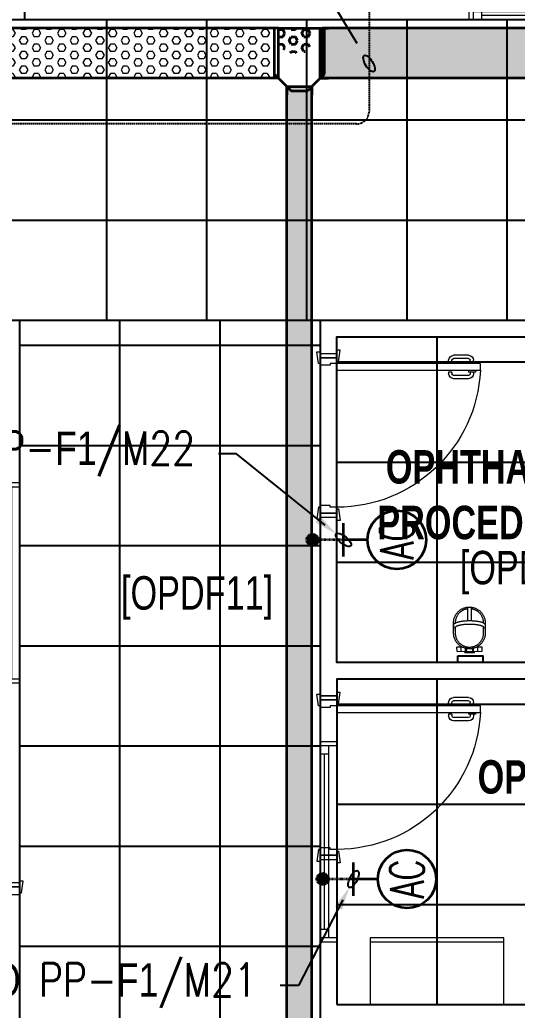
# Model space of a CAD drawing. Extents: x -178977 to 231842, y -29287 to 19916.
# Drawn here: x 14376 to 17356, y -6843 to -910 of the extents above; entities that cross this region are included whole.
import ezdxf
from ezdxf import colors
from ezdxf.entities.mleader import LeaderData, LeaderLine
from ezdxf.enums import TextEntityAlignment as Align
from ezdxf.math import Vec2, Vec3

# ---------------------------------------------------------------- set-up
doc = ezdxf.new("R2010")
doc.units = 0
doc.header["$LTSCALE"] = 0.25
doc.linetypes.add('DASHDOT', pattern=[25.4, 12.7, -6.35, 0, -6.35])
doc.linetypes.add('HIDDEN', pattern=[9.525, 6.35, -3.175])
for name, color, linetype, lineweight in [('01-First Floor-FUR$0$72_EGR_BASE_TEXT', 252, 'Continuous', 5), ('01-First Floor-FUR$0$Aluminum', 251, 'Continuous', 5), ('01-First Floor-FUR$0$LOADING', 253, 'Continuous', 5), ('01-First Floor-FUR$0$Walls', 251, 'Continuous', 5), ('01-First Floor-FUR$0$Wooden Joinery', 251, 'Continuous', 5), ('E-LITE-CIRC', 6, 'Continuous', 25), ('E-LITE-CLNG-CNDT', 6, 'DASHDOT', 35), ('E-POWR-CIRC-NUMB', 6, 'Continuous', 25), ('E-POWR-CLNG-CNDT', 6, 'DASHDOT', 35), ('E-POWR-FLOR-CNDT', 6, 'HIDDEN', 25), ('E-POWR-WALL @ 100', 4, 'Continuous', 35), ('T-CABL-TRAY', 60, 'Continuous', 35)]:
    doc.layers.add(name, color=color, linetype=linetype, lineweight=lineweight)
doc.layers.add('01-First Floor-FUR$0$FALSE CEILING', color=251, linetype='Continuous')
doc.layers.add('E-POWR-IDEN', color=101, linetype='Continuous')
doc.styles.add('01-First Floor-FUR$0$X3G_ENTITY_9EC9', font='swisscl.ttf', dxfattribs={"height": 0.2})
doc.styles.add('01-First Floor-FUR$0$X3G_ENTITY_9F38', font='swisscl.ttf', dxfattribs={"height": 0.2})
doc.styles.add('DC_SIMPLEX', font='SIMPLEX.shx', dxfattribs={"width": 0.7})

# ---------------------------------------------------------------- blocks, each defined once
blk = doc.blocks.new('01-First Floor-FUR$0$A$C72370EFE')
at = {"layer": '01-First Floor-FUR$0$Wooden Joinery'}
for p, q in [((-0.01, -0.04), (-0.02, -0.04)), ((-0.01, -0.03), (-0.01, -0.07)), ((0, -0.03), (-0.01, -0.03)), ((0.04, -0.03), (0.05, -0.03)), ((0.05, -0.03), (0.05, -0.07)), ((0.05, -0.04), (0.06, -0.04)), ((-0.05, -0.07), (-0.05, -0.16)), ((-0.03, -0.07), (-0.03, -0.16)), ((-0.01, -0.06), (-0.02, -0.06)), ((0, -0.07), (-0.01, -0.07)), ((0.04, -0.07), (0.05, -0.07)), ((0.05, -0.06), (0.06, -0.06)), ((0.07, -0.07), (0.07, -0.16)), ((0.09, -0.07), (0.09, -0.16)), ((-0.01, -0.17), (-0.02, -0.17)), ((-0.01, -0.17), (-0.01, -0.19)), ((0.05, -0.17), (0.06, -0.17)), ((0.05, -0.17), (0.05, -0.19)), ((-0.01, -0.19), (-0.02, -0.19)), ((0.05, -0.19), (0.06, -0.19))]:
    blk.add_line(p, q, dxfattribs=at)
for centre, radius, start, end in [((-0.02, -0.07), 0.03, 90, 180), ((0.06, -0.07), 0.03, 0, 90), ((-0.02, -0.07), 0.01, 90, 180), ((0.06, -0.07), 0.01, 0, 90), ((-0.02, -0.16), 0.03, 180, 270), ((-0.02, -0.16), 0.01, 180, 270), ((0.06, -0.16), 0.01, 270, 0), ((0.06, -0.16), 0.03, 270, 0)]:
    blk.add_arc(centre, radius, start, end, dxfattribs=at)
blk = doc.blocks.new('01-First Floor-FUR$0$A$C5DAD61B4')
at = {"layer": '01-First Floor-FUR$0$Wooden Joinery'}
for points in [[(80, 959.1), (80, 969.1), (10, 979.1), (10, 959.1)], [(940, 959.1), (940, 969.1), (1010, 979.1), (1010, 959.1)], [(70, 859.1), (70, 849.1), (0, 839.1), (0, 859.1)], [(120, 859.1), (120, 0), (80, 0), (80, 859.1)], [(950, 859.1), (950, 849.1), (1020, 839.1), (1020, 859.1)]]:
    blk.add_lwpolyline(points, close=True, dxfattribs=at)
for points in [[(45, 859.1), (45, 959.1), (20, 959.1), (20, 859.1), (45, 859.1)], [(45, 859.1), (80, 859.1), (80, 899.1), (90, 899.1), (90, 959.1), (45, 959.1), (45, 859.1)], [(975, 859.1), (940, 859.1), (940, 899.1), (930, 899.1), (930, 959.1), (975, 959.1), (975, 859.1)], [(975, 859.1), (975, 959.1), (1000, 959.1), (1000, 859.1), (975, 859.1)]]:
    blk.add_lwpolyline(points, dxfattribs=at)
blk.add_arc((80, 859.1), 860, 272.66603, 0, dxfattribs=at)
at = {"layer": '01-First Floor-FUR$0$Wooden Joinery', "xscale": 999.9999999998854, "yscale": 999.9999999998854, "zscale": 999.9999999998854, "rotation": 180}
blk.add_blockref('01-First Floor-FUR$0$A$C72370EFE', (120, 0), dxfattribs=at)
blk = doc.blocks.new('01-First Floor-FUR$0$ME12818-P')
for p, q in [((-0.0723, 0.1635), (0.0777, 0.1635)), ((-0.0723, 0.1635), (-0.0723, 0.1385)), ((-0.0389, 0.1385), (-0.0723, 0.1385)), ((-0.0468, 0.1635), (-0.0468, 0.1385)), ((-0.0262, 0.1712), (0.0316, 0.1712)), ((-0.0262, 0.1712), (-0.0262, 0.1635)), ((-0.0212, 0.1712), (-0.0212, 0.145)), ((-0.0148, 0.1485), (-0.0184, 0.1635)), ((0.0202, 0.1485), (-0.0148, 0.1485)), ((-0.0123, 0.1485), (-0.0123, 0.1471)), ((0.0177, 0.1471), (0.0177, 0.1485)), ((0.0238, 0.1635), (0.0202, 0.1485)), ((0.0266, 0.1712), (0.0266, 0.145)), ((0.0316, 0.1712), (0.0316, 0.1635)), ((0.0777, 0.1385), (0.0442, 0.1385)), ((0.0521, 0.1635), (0.0521, 0.1385)), ((0.0777, 0.1635), (0.0777, 0.1385)), ((-0.0923, 0.0534), (-0.0923, -0.0066)), ((-0.0913, 0.0311), (-0.0913, 0.0053)), ((-0.0833, 0.0208), (-0.0833, 0.0311)), ((-0.0823, 0.018), (-0.0823, 0.0534)), ((0.0877, 0.0534), (0.0877, 0.018)), ((0.0887, 0.0311), (0.0887, 0.0208)), ((0.0967, 0.0053), (0.0967, 0.0311)), ((0.0977, -0.0066), (0.0977, 0.0534)), ((-0.0823, -0.0066), (-0.0823, -0.006)), ((-0.0053, -0.0205), (0.0107, -0.0205)), ((0.0877, -0.0061), (0.0877, -0.0066)), ((-0.0053, -0.0996), (-0.0058, -0.0996)), ((0.0107, -0.0996), (-0.0053, -0.0996)), ((0.0111, -0.0996), (0.0107, -0.0996))]:
    blk.add_line(p, q)
at = {"flags": 128}
for points in [[(0.0977, 0.0534), (0.0976, 0.0572), (0.0974, 0.061), (0.097, 0.0648), (0.0965, 0.0685), (0.0958, 0.0723), (0.095, 0.076), (0.094, 0.0796), (0.0929, 0.0833), (0.0916, 0.0869), (0.0902, 0.0904), (0.0886, 0.0939), (0.087, 0.0973), (0.0851, 0.1006), (0.0832, 0.1038), (0.0811, 0.107), (0.0789, 0.1101), (0.0766, 0.1131), (0.0741, 0.116), (0.0716, 0.1188), (0.0689, 0.1215), (0.0661, 0.1241), (0.0632, 0.1266), (0.0602, 0.129), (0.0572, 0.1312), (0.054, 0.1333), (0.0508, 0.1353), (0.0475, 0.1372), (0.0441, 0.1389), (0.0406, 0.1405), (0.0371, 0.1419), (0.0335, 0.1432), (0.0299, 0.1444), (0.0263, 0.1454), (0.0226, 0.1463), (0.0188, 0.147), (0.0151, 0.1476), (0.0113, 0.148), (0.0075, 0.1483), (0.0037, 0.1484), (-0.0001, 0.1483), (-0.0039, 0.1482), (-0.0077, 0.1478), (-0.0114, 0.1473), (-0.0152, 0.1467), (-0.0189, 0.1459), (-0.0226, 0.145), (-0.0262, 0.1439), (-0.0298, 0.1427), (-0.0334, 0.1413), (-0.0368, 0.1398), (-0.0403, 0.1381), (-0.0436, 0.1363), (-0.0469, 0.1344), (-0.0501, 0.1324), (-0.0532, 0.1302), (-0.0562, 0.1279), (-0.0592, 0.1255), (-0.062, 0.1229), (-0.0647, 0.1203), (-0.0674, 0.1176), (-0.0699, 0.1147), (-0.0723, 0.1118), (-0.0745, 0.1087), (-0.0767, 0.1056), (-0.0787, 0.1024), (-0.0806, 0.0991), (-0.0824, 0.0957), (-0.084, 0.0923), (-0.0855, 0.0888), (-0.0868, 0.0852), (-0.088, 0.0816), (-0.0891, 0.078), (-0.09, 0.0743), (-0.0907, 0.0705), (-0.0914, 0.0668), (-0.0918, 0.063), (-0.0921, 0.0592), (-0.0923, 0.0554), (-0.0923, 0.0534)], [(-0.0823, 0.0534), (-0.0822, 0.0568), (-0.082, 0.0602), (-0.0817, 0.0636), (-0.0812, 0.0669), (-0.0806, 0.0703), (-0.0799, 0.0736), (-0.079, 0.0769), (-0.078, 0.0801), (-0.0769, 0.0833), (-0.0756, 0.0865), (-0.0742, 0.0896), (-0.0727, 0.0926), (-0.0711, 0.0956), (-0.0693, 0.0985), (-0.0675, 0.1014), (-0.0655, 0.1041), (-0.0634, 0.1068), (-0.0612, 0.1094), (-0.0589, 0.1119), (-0.0565, 0.1144), (-0.054, 0.1167), (-0.0515, 0.1189), (-0.0488, 0.121), (-0.0461, 0.123), (-0.0432, 0.1249), (-0.0403, 0.1267), (-0.0374, 0.1284), (-0.0343, 0.1299), (-0.0313, 0.1313), (-0.0281, 0.1326), (-0.0249, 0.1338), (-0.0217, 0.1348), (-0.0184, 0.1357), (-0.0151, 0.1365), (-0.0118, 0.1371), (-0.0084, 0.1377), (-0.005, 0.138), (-0.0016, 0.1383), (0.0018, 0.1384), (0.0052, 0.1383), (0.0086, 0.1382), (0.012, 0.1379), (0.0153, 0.1374), (0.0187, 0.1369), (0.022, 0.1362), (0.0253, 0.1353), (0.0286, 0.1344), (0.0318, 0.1333), (0.0349, 0.132), (0.0381, 0.1307), (0.0411, 0.1292), (0.0441, 0.1276), (0.0471, 0.1259), (0.0499, 0.1241), (0.0527, 0.1221), (0.0554, 0.1201), (0.058, 0.1179), (0.0606, 0.1156), (0.063, 0.1133), (0.0654, 0.1108), (0.0676, 0.1082), (0.0698, 0.1056), (0.0718, 0.1029), (0.0737, 0.1001), (0.0755, 0.0972), (0.0772, 0.0943), (0.0788, 0.0912), (0.0803, 0.0882), (0.0816, 0.085), (0.0828, 0.0819), (0.0839, 0.0786), (0.0848, 0.0754), (0.0856, 0.0721), (0.0863, 0.0687), (0.0868, 0.0654), (0.0873, 0.062), (0.0875, 0.0586), (0.0877, 0.0552), (0.0877, 0.0534)], [(-0.0913, 0.0053), (-0.0912, 0.004), (-0.0909, 0.0028), (-0.0905, 0.0016), (-0.0898, 0.0005), (-0.089, -0.0007), (-0.0881, -0.0017), (-0.0871, -0.0028), (-0.0859, -0.0038), (-0.0845, -0.0047), (-0.0831, -0.0057), (-0.0815, -0.0066), (-0.0798, -0.0075), (-0.078, -0.0083), (-0.076, -0.0092), (-0.0739, -0.01), (-0.0718, -0.0108), (-0.0695, -0.0116), (-0.067, -0.0123), (-0.0645, -0.013), (-0.0619, -0.0137), (-0.0592, -0.0144), (-0.0563, -0.015), (-0.0534, -0.0156), (-0.0504, -0.0162), (-0.0473, -0.0167), (-0.0442, -0.0172), (-0.0409, -0.0177), (-0.0376, -0.0181), (-0.0343, -0.0185), (-0.0308, -0.0189), (-0.0274, -0.0192), (-0.0238, -0.0195), (-0.0203, -0.0198), (-0.0167, -0.02), (-0.013, -0.0202), (-0.0094, -0.0203), (-0.0057, -0.0204), (-0.002, -0.0205), (0.0017, -0.0205), (0.0054, -0.0205), (0.0091, -0.0204), (0.0128, -0.0204), (0.0164, -0.0202), (0.0201, -0.0201), (0.0237, -0.0199), (0.0273, -0.0196), (0.0309, -0.0194), (0.0344, -0.0191), (0.0378, -0.0187), (0.0412, -0.0183), (0.0446, -0.0179), (0.0478, -0.0175), (0.051, -0.017), (0.0542, -0.0165), (0.0572, -0.0159), (0.0602, -0.0153), (0.063, -0.0147), (0.0658, -0.0141), (0.0685, -0.0134), (0.0711, -0.0127), (0.0735, -0.012), (0.0759, -0.0112), (0.0782, -0.0104), (0.0803, -0.0096), (0.0823, -0.0088), (0.0842, -0.008), (0.086, -0.0071), (0.0876, -0.0062), (0.0892, -0.0052), (0.0906, -0.0043), (0.0918, -0.0033), (0.093, -0.0023), (0.094, -0.0012), (0.0948, -0.0002), (0.0955, 0.001), (0.0961, 0.0022), (0.0965, 0.0034), (0.0967, 0.0046), (0.0967, 0.0053)], [(-0.0833, 0.0208), (-0.0833, 0.0202), (-0.0831, 0.0195), (-0.0829, 0.0189), (-0.0825, 0.0182), (-0.082, 0.0175), (-0.0813, 0.0167), (-0.0805, 0.016), (-0.0796, 0.0152), (-0.0785, 0.0144), (-0.0773, 0.0136), (-0.076, 0.0128), (-0.0745, 0.012), (-0.0729, 0.0113), (-0.0711, 0.0105), (-0.0692, 0.0098), (-0.0672, 0.009), (-0.0651, 0.0083), (-0.0629, 0.0077), (-0.0606, 0.007), (-0.0581, 0.0064), (-0.0556, 0.0057), (-0.053, 0.0052), (-0.0502, 0.0046), (-0.0474, 0.0041), (-0.0445, 0.0036), (-0.0416, 0.0031), (-0.0385, 0.0027), (-0.0354, 0.0022), (-0.0322, 0.0019), (-0.029, 0.0015), (-0.0257, 0.0012), (-0.0224, 0.0009), (-0.019, 0.0007), (-0.0156, 0.0005), (-0.0122, 0.0003), (-0.0087, 0.0002), (-0.0052, 0.0001), (-0.0017, 0), (0.0017, 0), (0.0052, 0), (0.0087, 0), (0.0122, 0.0001), (0.0157, 0.0002), (0.0191, 0.0004), (0.0226, 0.0006), (0.026, 0.0008), (0.0293, 0.0011), (0.0326, 0.0014), (0.0359, 0.0017), (0.0391, 0.002), (0.0422, 0.0024), (0.0453, 0.0029), (0.0483, 0.0033), (0.0513, 0.0038), (0.0541, 0.0043), (0.0569, 0.0049), (0.0596, 0.0054), (0.0622, 0.006), (0.0647, 0.0067), (0.067, 0.0073), (0.0693, 0.008), (0.0715, 0.0087), (0.0736, 0.0094), (0.0755, 0.0101), (0.0773, 0.0109), (0.079, 0.0116), (0.0806, 0.0124), (0.082, 0.0132), (0.0833, 0.014), (0.0844, 0.0147), (0.0854, 0.0155), (0.0863, 0.0163), (0.087, 0.0171), (0.0876, 0.0178), (0.0881, 0.0185), (0.0884, 0.0192), (0.0886, 0.0198), (0.0887, 0.0204), (0.0887, 0.0208)], [(-0.0923, -0.0066), (-0.0922, -0.0104), (-0.092, -0.0142), (-0.0916, -0.018), (-0.0911, -0.0217), (-0.0904, -0.0255), (-0.0896, -0.0292), (-0.0886, -0.0329), (-0.0875, -0.0365), (-0.0862, -0.0401), (-0.0848, -0.0436), (-0.0833, -0.0471), (-0.0816, -0.0505), (-0.0797, -0.0538), (-0.0778, -0.0571), (-0.0757, -0.0603), (-0.0735, -0.0633), (-0.0712, -0.0663), (-0.0687, -0.0693), (-0.0662, -0.0721), (-0.0635, -0.0748), (-0.0607, -0.0774), (-0.0578, -0.0798), (-0.0549, -0.0822), (-0.0518, -0.0844), (-0.0486, -0.0866), (-0.0454, -0.0885), (-0.0421, -0.0904), (-0.0387, -0.0921), (-0.0352, -0.0937), (-0.0317, -0.0952), (-0.0282, -0.0965), (-0.0245, -0.0976), (-0.0209, -0.0986), (-0.0172, -0.0995), (-0.0135, -0.1002), (-0.0097, -0.1008), (-0.0059, -0.1012), (-0.0021, -0.1015), (0.0017, -0.1016), (0.0055, -0.1016), (0.0093, -0.1014), (0.013, -0.101), (0.0168, -0.1006), (0.0206, -0.0999), (0.0243, -0.0991), (0.028, -0.0982), (0.0316, -0.0971), (0.0352, -0.0959), (0.0387, -0.0945), (0.0422, -0.093), (0.0456, -0.0913), (0.049, -0.0896), (0.0523, -0.0876), (0.0555, -0.0856), (0.0586, -0.0834), (0.0616, -0.0811), (0.0646, -0.0787), (0.0674, -0.0762), (0.0701, -0.0735), (0.0727, -0.0708), (0.0753, -0.0679), (0.0776, -0.065), (0.0799, -0.0619), (0.0821, -0.0588), (0.0841, -0.0556), (0.086, -0.0523), (0.0878, -0.0489), (0.0894, -0.0455), (0.0909, -0.042), (0.0922, -0.0384), (0.0934, -0.0348), (0.0945, -0.0312), (0.0954, -0.0275), (0.0961, -0.0238), (0.0967, -0.02), (0.0972, -0.0162), (0.0975, -0.0125), (0.0977, -0.0087), (0.0977, -0.0066)], [(-0.0073, -0.091), (-0.0099, -0.0907), (-0.0133, -0.0901), (-0.0166, -0.0894), (-0.0199, -0.0886), (-0.0232, -0.0876), (-0.0264, -0.0865), (-0.0296, -0.0853), (-0.0327, -0.0839), (-0.0357, -0.0824), (-0.0387, -0.0808), (-0.0417, -0.0791), (-0.0445, -0.0773), (-0.0473, -0.0753), (-0.05, -0.0733), (-0.0527, -0.0711), (-0.0552, -0.0689), (-0.0576, -0.0665), (-0.06, -0.064), (-0.0622, -0.0615), (-0.0644, -0.0588), (-0.0664, -0.0561), (-0.0683, -0.0533), (-0.0701, -0.0504), (-0.0718, -0.0475), (-0.0734, -0.0445), (-0.0749, -0.0414), (-0.0762, -0.0383), (-0.0774, -0.0351), (-0.0785, -0.0319), (-0.0794, -0.0286), (-0.0802, -0.0253), (-0.0809, -0.022), (-0.0815, -0.0186), (-0.0819, -0.0152), (-0.0821, -0.0118), (-0.0823, -0.0084), (-0.0823, -0.0066)], [(-0.0073, -0.0204), (-0.0073, -0.0976)], [(0.0877, -0.0066), (0.0876, -0.01), (0.0874, -0.0134), (0.0871, -0.0168), (0.0866, -0.0202), (0.086, -0.0235), (0.0853, -0.0268), (0.0844, -0.0301), (0.0834, -0.0334), (0.0822, -0.0366), (0.081, -0.0397), (0.0796, -0.0428), (0.0781, -0.0459), (0.0765, -0.0488), (0.0747, -0.0518), (0.0728, -0.0546), (0.0709, -0.0574), (0.0688, -0.0601), (0.0666, -0.0627), (0.0643, -0.0652), (0.0619, -0.0676), (0.0594, -0.0699), (0.0569, -0.0721), (0.0542, -0.0742), (0.0514, -0.0762), (0.0486, -0.0781), (0.0457, -0.0799), (0.0428, -0.0816), (0.0397, -0.0831), (0.0366, -0.0845), (0.0335, -0.0858), (0.0303, -0.087), (0.0271, -0.088), (0.0238, -0.089), (0.0205, -0.0897), (0.0171, -0.0904), (0.0138, -0.0909), (0.0127, -0.091)], [(0.0127, -0.0976), (0.0127, -0.0204)], [(-0.0059, -0.0995), (-0.0062, -0.0994), (-0.0066, -0.0992), (-0.0069, -0.0989), (-0.0071, -0.0985), (-0.0073, -0.0981), (-0.0073, -0.0976)], [(0.0127, -0.0976), (0.0126, -0.0981), (0.0125, -0.0985), (0.0123, -0.0989), (0.0119, -0.0992), (0.0116, -0.0994), (0.0113, -0.0995)]]:
    blk.add_lwpolyline(points, dxfattribs=at)
for centre, major_axis, start_param, end_param in [((-0.0053, -0.02), (0.002, 0), 3.665191, 4.712389), ((0.0107, -0.02), (-0.002, 0), 1.570796, 2.617994)]:
    blk.add_ellipse(centre, major_axis=major_axis, ratio=0.262075, start_param=start_param, end_param=end_param)
blk = doc.blocks.new('01-First Floor-FUR$0$GF21027-P')
at = {"layer": '01-First Floor-FUR$0$LOADING'}
for p, q in [((0.4, 0.4), (-0.4, 0.4)), ((-0.4, 0.4), (-0.4, 0)), ((0.4, 0), (0.4, 0.4)), ((-0.4, 0.025), (0.4, 0.025)), ((-0.4, 0), (0.4, 0))]:
    blk.add_line(p, q, dxfattribs=at)
blk = doc.blocks.new('01-First Floor-FUR$0$A$C37be4daf')
at = {"layer": '01-First Floor-FUR$0$Aluminum'}
for p, q in [((1416, 598.2), (216, 598.2)), ((241, 498.2), (241, 598.2)), ((291, 548.2), (291, 598.2)), ((1341, 548.2), (1341, 598.2)), ((1391, 498.2), (1391, 598.2)), ((1391, 548.2), (241, 548.2)), ((291, 573.2), (1341, 573.2)), ((1416, 498.2), (216, 498.2))]:
    blk.add_line(p, q, dxfattribs=at)
at = {"layer": '01-First Floor-FUR$0$Walls'}
for p, q in [((216, 498.2), (216, 598.2)), ((1416, 498.2), (1416, 598.2))]:
    blk.add_line(p, q, dxfattribs=at)
blk = doc.blocks.new('01-First Floor-FUR')
at = {"layer": '01-First Floor-FUR$0$FALSE CEILING', "linetype": 'Continuous'}
for p, q in [((14406, -910), (14406, 8610)), ((14896.4, -2710), (14896.4, -910)), ((15496.4, -2710), (15496.4, -910)), ((16096.4, -2710), (16096.4, -910)), ((16696.4, -2710), (16696.4, -910)), ((17296.4, -2710), (17296.4, -910)), ((8296.4, -1510), (48976, -1510)), ((8296.4, -2110), (48976, -2110)), ((14976, -10660), (14976, -2710)), ((15576, -10660), (15576, -2710)), ((16876, -4760), (16876, -2810)), ((16876, -4760), (16876, -2810)), ((14376, -2860), (16176, -2860)), ((16276, -2960), (20276, -2960)), ((16276, -2960), (20276, -2960)), ((14376, -3460), (16176, -3460)), ((16276, -3560), (20276, -3560)), ((16276, -3560), (20276, -3560)), ((14376, -4060), (16176, -4060)), ((16276, -4160), (20276, -4160)), ((16276, -4160), (20276, -4160)), ((14376, -4660), (16176, -4660)), ((16876, -6810), (16876, -4860)), ((16276, -5010), (20276, -5010)), ((14376, -5260), (16176, -5260)), ((16276, -5610), (20276, -5610)), ((14376, -5860), (16176, -5860)), ((16276, -6210), (20276, -6210)), ((14376, -6460), (16176, -6460))]:
    blk.add_line(p, q, dxfattribs=at)
at = {"layer": '01-First Floor-FUR$0$FALSE CEILING'}
blk.add_lwpolyline([(48976, -910), (8296.4, -910), (8296.4, -2710), (48976, -2710), (48976, -910)], dxfattribs=at)
for points in [[(14376, -2710), (16176, -2710), (16176, -10660), (14376, -10660)], [(20276, -4760), (16276, -4760), (16276, -2810), (20276, -2810)], [(16276, -6810), (20276, -6810), (20276, -4860), (16276, -4860)]]:
    blk.add_lwpolyline(points, close=True, dxfattribs=at)
at = {"layer": '01-First Floor-FUR$0$FALSE CEILING', "extrusion": (4.6879e-08, -1.66552e-10, 1), "elevation": -0.1}
blk.add_lwpolyline([(17000.1, -4720), (17150.1, -4720), (17150.1, -4760), (17000.1, -4760)], close=True, dxfattribs=at)
at = {"layer": '01-First Floor-FUR$0$LOADING', "extrusion": (4.6879e-08, -1.66552e-10, 1), "elevation": -0.1}
blk.add_lwpolyline([(17000.1, -4720), (17150.1, -4720), (17150.1, -4760), (17000.1, -4760)], close=True, dxfattribs=at)
at = {"layer": '01-First Floor-FUR$0$Walls'}
for p, q in [((5386, -2710), (14376, -2710)), ((14376, -2710), (14376, -6080)), ((16176, -2710), (23315.6, -2710)), ((16176, -2910), (16176, -2710)), ((16276, -2810), (20276, -2810)), ((16276, -2910, 0), (16276, -2810)), ((16176, -2910), (16276, -2910)), ((16176, -4960), (16176, -3850)), ((16276, -3850), (16276, -4760)), ((16176, -3890), (16276, -3890)), ((16276, -4760), (20276, -4760)), ((16276, -4860), (16276, -4960)), ((20276, -4860), (16276, -4860)), ((16276, -4960), (16176, -4960)), ((16176, -7650), (16176, -5940)), ((16176, -5940), (16276, -5940)), ((16276, -5940), (16276, -6810)), ((20276, -6810), (16276, -6810))]:
    blk.add_line(p, q, dxfattribs=at)
for p, rotation in [((18482.5, -311.8), 180), ((14874.2, -5101), 90), ((16774.2, -6651), 90)]:
    blk.add_blockref('01-First Floor-FUR$0$A$C37be4daf', p, dxfattribs=dict(rotation=rotation))
at = {"layer": '01-First Floor-FUR$0$LOADING', "extrusion": (4.73306e-08, -1.44096e-21, 1), "xscale": -1000, "yscale": 999.9999999999999, "zscale": 999.9999999999999, "rotation": 180.2454464877884}
blk.add_blockref('01-First Floor-FUR$0$ME12818-P', (17066.9, -4530, -0.1), dxfattribs=at)
at = {"layer": '01-First Floor-FUR$0$LOADING', "color": 1, "xscale": 1000, "yscale": 1000, "zscale": 1000, "rotation": 180.0000000209116}
blk.add_blockref('01-First Floor-FUR$0$GF21027-P', (16876, -6410, -0.1), dxfattribs=at)
at = {"layer": '01-First Floor-FUR$0$Wooden Joinery', "xscale": -1}
for p, rotation in [((17135.1, -2890), 90), ((17135.1, -4940), 90), ((13416.9, -7080), 270.0000000000001)]:
    blk.add_blockref('01-First Floor-FUR$0$A$C5DAD61B4', p, dxfattribs=dict(at, rotation=rotation))
at = {"layer": '01-First Floor-FUR$0$72_EGR_BASE_TEXT', "insert": (17519.8, -3488.2, 0), "char_height": 200, "width": 2718.422, "attachment_point": 2, "style": '01-First Floor-FUR$0$X3G_ENTITY_9EC9'}
blk.add_mtext('{\\fSwis721 LtCn BT|b1|i0|c0|p34;OPHTHALMOLOGY PROCEDURE ROOM}', dxfattribs=at)
at = {"layer": '01-First Floor-FUR$0$72_EGR_BASE_TEXT', "char_height": 200, "attachment_point": 2}
for s, insert, style in [('[OPDF12]', (17467.8, -4091.8, 0), '01-First Floor-FUR$0$X3G_ENTITY_9F38'), ('[OPDF11]', (15438, -4243.5, 0), '01-First Floor-FUR$0$X3G_ENTITY_9F38'), ('{\\fSwis721 LtCn BT|b1|i0|c0|p34;OPTOMETRY PREPARATION}', (18542.5, -5345.6, 0), '01-First Floor-FUR$0$X3G_ENTITY_9EC9')]:
    blk.add_mtext(s, dxfattribs=dict(at, insert=insert, style=style))
blk = doc.blocks.new('ARR0W')
at = {"color": 45}
blk.add_ellipse((0, 0), major_axis=(0.4, 0), ratio=0.4, dxfattribs=at)
at = {"color": 45, "ltscale": 0.5}
blk.add_solid([(-1.4, 0.167), (-0.4, 0), (-1.4, -0.167)], dxfattribs=at)
blk = doc.blocks.new('*U214')
h = blk.add_hatch()
h.set_pattern_fill('HEX', color=253, scale=8, angle=-90, style=0)
h.paths.add_polyline_path([(0, -200), (0, 0), (-100, 0), (-150, -50), (-150, -150), (-100, -200)])
at = {"color": 0}
for p, q in [((-350, -50), (-300, 0)), ((-300, 0), (-300, 50)), ((0, 0), (0, 50)), ((-350, -50), (-400, -50)), ((0, 0), (0, -250)), ((-350, -200), (-400, -200)), ((-350, -200), (-300, -250)), ((-300, -250), (-300, -300)), ((0, -250), (0, -300))]:
    blk.add_line(p, q, dxfattribs=at)
at = {"color": 253}
for p, q in [((-300, 0), (-275, 25)), ((-300, 0), (0, 0)), ((-275, 25), (0, 25)), ((-350, -50), (-375, -75)), ((-350, -50), (-350, -200)), ((-375, -75), (-375, -175)), ((-350, -200), (-375, -175)), ((-300, -250), (0, -250)), ((-300, -250), (-275, -275)), ((-275, -275), (0, -275))]:
    blk.add_line(p, q, dxfattribs=at)
blk = doc.blocks.new('*U215')
at = {"lineweight": 0}
h = blk.add_hatch(dxfattribs=at)
h.set_pattern_fill('HEX', color=253, scale=8, angle=180, style=0)
h.set_pattern_definition([(180, (-21352.648, -3e-10), (6e-13, -43.99409), [25.4, -50.8]), (300, (-21352.648, -3e-10), (38.1, 21.997045), [25.4, -50.8]), (240, (-21378.048, -3e-10), (38.1, -21.997045), [25.4, -50.8])])
h.paths.add_polyline_path([(-9205.8, 150), (-9205.8, 0), (0, 0), (0, 150)])
at = {"color": 0}
for p, q in [((0, 150), (-9205.8, 150)), ((-9205.8, 0), (-9205.8, 150)), ((0, 0), (-9205.8, 0))]:
    blk.add_line(p, q, dxfattribs=at)
blk = doc.blocks.new('*U222')
at = {"lineweight": 0}
h = blk.add_hatch(dxfattribs=at)
h.set_pattern_fill('HEX', color=253, scale=8, angle=270, style=0)
h.set_pattern_definition([(270, (3e-10, -17821.62), (43.99409, 8e-13), [25.4, -50.8]), (30, (3e-10, -17821.62), (-21.99705, 38.1), [25.4, -50.8]), (330, (3e-10, -17847.02), (21.99705, 38.1), [25.4, -50.8])])
h.paths.add_polyline_path([(-300, -2002.7), (0, -2002.7), (0, 0), (-300, 0)])
at = {"color": 0}
for p, q in [((0, 0), (-300, 0)), ((0, 0), (0, -2002.7)), ((-300, 0), (-300, -2002.7)), ((0, -2002.7), (-300, -2002.7))]:
    blk.add_line(p, q, dxfattribs=at)
blk = doc.blocks.new('*U223')
at = {"lineweight": 0}
h = blk.add_hatch(dxfattribs=at)
h.set_pattern_fill('HEX', color=253, scale=8, angle=180, style=0)
h.set_pattern_definition([(180, (-14729.74, -2e-10), (6e-13, -43.99409), [25.4, -50.8]), (300, (-14729.74, -2e-10), (38.1, 21.99705), [25.4, -50.8]), (240, (-14755.14, -2e-10), (38.1, -21.99705), [25.4, -50.8])])
h.paths.add_polyline_path([(-7102.1, 300), (-7102.1, 0), (0, 0), (0, 300)])
at = {"color": 0}
for p, q in [((0, 300), (-7102.1, 300)), ((-7102.1, 0), (-7102.1, 300)), ((0, 0), (-7102.1, 0))]:
    blk.add_line(p, q, dxfattribs=at)
blk = doc.blocks.new('*U127')
for p, q in [((0, 1.45), (0, 0)), ((1, 0), (-1, 0))]:
    blk.add_line(p, q)
blk.add_circle((0, 3.2), 1.75)
at = {"layer": 'E-POWR-CIRC-NUMB', "style": 'DC_SIMPLEX', "width": 0.7, "flags": 8}
blk.add_attdef('CIRCUIT', (3.364, 5.671), '', height=2, rotation=360, dxfattribs=at)
at = {"layer": 'E-POWR-IDEN', "style": 'DC_SIMPLEX', "width": 0.7, "flags": 8}
blk.add_attdef('TYPE', text='', height=2, rotation=360, dxfattribs=at).set_placement((0, 3.2), align=Align.MIDDLE_CENTER)

msp = doc.modelspace()

# ---------------------------------------------------------------- hatches: boundary and pattern name
at = {"layer": 'E-POWR-CLNG-CNDT'}
h = msp.add_hatch(color=256, dxfattribs=at)
h.dxf.hatch_style = 1
h.paths.add_polyline_path([(16094.7, -4025.6, 1), (16164.7, -4025.6, 1)])
h = msp.add_hatch(color=256, dxfattribs=at)
h.dxf.hatch_style = 1
h.paths.add_polyline_path([(16155.7, -6057.7, 1), (16225.7, -6057.7, 1)])

# ---------------------------------------------------------------- linework, layer by layer
at = {"layer": 'E-POWR-CLNG-CNDT', "elevation": -0.1}
for points in [[(16314.7, -4025.6), (16129.7, -4025.6)], [(16375.7, -6057.7), (16190.7, -6057.7)]]:
    msp.add_lwpolyline(points, dxfattribs=at)
at = {"layer": 'E-POWR-CLNG-CNDT'}
for centre in [(16129.7, -4025.6, -0.1), (16190.7, -6057.7, -0.1)]:
    msp.add_circle(centre, 35, dxfattribs=at)
at = {"layer": 'E-POWR-FLOR-CNDT'}
msp.add_lwpolyline([(16468.7, -810), (16468.7, -1458.6, -0.414214), (16393.7, -1533.6), (8065.7, -1533.6, -0.414214), (7990.7, -1458.6), (7990.7, 1962.8)], format="xyb", dxfattribs=at)

# ---------------------------------------------------------------- block references
at = {"layer": 'E-LITE-CLNG-CNDT'}
msp.add_blockref('01-First Floor-FUR', (0, 0), dxfattribs=at)
at = {"layer": 'E-POWR-WALL @ 100'}
ref = msp.add_blockref('*U127', (16314.7, -4025.6, -0.1), dxfattribs=dict(at, xscale=100, yscale=100, zscale=100, rotation=270))
ref.add_attrib('TYPE', 'AC', dxfattribs={"layer": 'E-POWR-IDEN', "height": 200, "rotation": 90, "style": 'DC_SIMPLEX', "width": 0.7, "flags": 8}).set_placement((16634.7, -4025.6, -0.1), align=Align.MIDDLE_CENTER)
ref = msp.add_blockref('*U127', (16375.7, -6057.7, -0.1), dxfattribs=dict(at, xscale=100, yscale=100, zscale=100, rotation=270))
ref.add_attrib('TYPE', 'AC', dxfattribs={"layer": 'E-POWR-IDEN', "height": 200, "rotation": 90, "style": 'DC_SIMPLEX', "width": 0.7, "flags": 8}).set_placement((16695.7, -6057.7, -0.1), align=Align.MIDDLE_CENTER)
at = {"layer": 'T-CABL-TRAY', "linetype": 'Continuous'}
for name, p, rotation in [('*U222', (15901, -1260), 270), ('*U214', (15926, -960, 0), 89.99999999999993), ('*U215', (15976, -10515.8), 270)]:
    msp.add_blockref(name, p, dxfattribs=dict(at, rotation=rotation))
at = {"layer": 'T-CABL-TRAY', "linetype": 'Continuous', "xscale": -1, "rotation": 180}
msp.add_blockref('*U223', (23290.6, -960), dxfattribs=at)

# ---------------------------------------------------------------- leaders
at = {"layer": 'E-LITE-CIRC'}
ml = msp.add_multileader_mtext('Standard', dxfattribs=at)
ml.set_content('{\\Fdc_el_romans|c0;\\W0.8;TO\\Fromans|c0; \\Fsimplex|c0;UPP-F1/S3}', color=256, style='DC_SIMPLEX')
ml.set_leader_properties()
ml.set_arrow_properties(name='ARR0W')
ml.build(insert=Vec2(0, 0))
ml.multileader.update_dxf_attribs({"dogleg_length": 200, "arrow_head_size": 140, "scale": 100})
ctx = ml.context
ctx.base_point, ctx.scale, ctx.char_height, ctx.arrow_head_size, ctx.landing_gap_size, ctx.plane_origin, ctx.plane_x_axis, ctx.plane_y_axis = Vec3(13559.7, -35.2), 100, 200, 140, 140, Vec3(32886.7, -7457.4), Vec3(1, 0.000001, 0), Vec3(-0.000001, 1, 0)
ctx.text_align_type = 2
notes = []
notes.append((ctx, [(1, (1, 1, 0), (15784.7, -35.2), (-1, -0.000001, 0), 108.8, [(0, [(16468.7, -1171.8)], 0, [])])]))
ctx.mtext.insert, ctx.mtext.text_direction, ctx.mtext.rotation, ctx.mtext.alignment, ctx.mtext.flow_direction = Vec3(15535.9, 98.2), Vec3(1, 0.000001, 0), 0.000001, 3, 5
ml = msp.add_multileader_mtext('Standard', dxfattribs=at)
ml.set_content('{\\Fdc_el_romans|c0;\\W0.8;TO\\Fromans|c0; \\Fsimplex|c0;PP-\\Fdc_el_romans|c0;F1\\Fsimplex|c0;/M22}', color=256, style='DC_SIMPLEX')
ml.set_leader_properties()
ml.set_arrow_properties(name='ARR0W')
ml.build(insert=Vec2(0, 0))
ml.multileader.update_dxf_attribs({"dogleg_length": 200, "arrow_head_size": 140, "scale": 100})
ctx = ml.context
ctx.base_point, ctx.scale, ctx.char_height, ctx.arrow_head_size, ctx.landing_gap_size, ctx.plane_origin, ctx.plane_x_axis, ctx.plane_y_axis = Vec3(13434.8, -3510.1, -0.1), 100, 200, 140, 140, Vec3(28658.3, -10381.1, -0.1), Vec3(1, 0.000001, 0), Vec3(-0.000001, 1, 0)
ctx.text_align_type = 2
notes.append((ctx, [(1, (1, 1, 0), (15675, -3510.1, -0.1), (-1, -0.000001, 0), 108.8, [(0, [(16314.7, -4025.6, -0.1)], 0, [])])]))
ctx.mtext.insert, ctx.mtext.text_direction, ctx.mtext.rotation, ctx.mtext.alignment, ctx.mtext.flow_direction = Vec3(15426.2, -3376.8, -0.1), Vec3(1, 0.000001, 0), 0.000001, 3, 5
ml = msp.add_multileader_mtext('Standard', dxfattribs=at)
ml.set_content('{\\Fdc_el_romans|c0;\\W0.8;TO\\Fromans|c0; \\Fsimplex|c0;PP-\\Fdc_el_romans|c0;F1\\Fsimplex|c0;/M21}', color=256, style='DC_SIMPLEX')
ml.set_leader_properties()
ml.set_arrow_properties(name='ARR0W')
ml.build(insert=Vec2(0, 0))
ml.multileader.update_dxf_attribs({"dogleg_length": 200, "arrow_head_size": 140, "scale": 100})
ctx = ml.context
ctx.base_point, ctx.scale, ctx.char_height, ctx.arrow_head_size, ctx.landing_gap_size, ctx.plane_origin, ctx.plane_x_axis, ctx.plane_y_axis = Vec3(13873.4, -6695.1, -0.1), 100, 200, 140, 140, Vec3(28719.4, -12413.1, -0.1), Vec3(1, 0.000001, 0), Vec3(-0.000001, 1, 0)
ctx.text_align_type = 2
notes.append((ctx, [(1, (1, 1, 0), (16045, -6695.1, -0.1), (-1, -0.000001, 0), 108.8, [(0, [(16375.7, -6057.7, -0.1)], 0, [])])]))
ctx.mtext.insert, ctx.mtext.text_direction, ctx.mtext.rotation, ctx.mtext.alignment, ctx.mtext.flow_direction = Vec3(15796.2, -6561.8, -0.1), Vec3(1, 0.000001, 0), 0.000001, 3, 5
for ctx, leaders in notes:
    for number, flags, end, landing, length, lines in leaders:
        leader = LeaderData()
        leader.index, (leader.has_last_leader_line, leader.has_dogleg_vector, leader.attachment_direction) = number, flags
        leader.last_leader_point, leader.dogleg_vector, leader.dogleg_length = Vec3(end), Vec3(landing), length
        for number, points, colour, breaks in lines:
            line = LeaderLine()
            line.index, line.vertices, line.color, line.breaks = number, Vec3.list(points), colors.encode_raw_color(colour), breaks
            leader.lines.append(line)
        ctx.leaders.append(leader)

doc.saveas('drawing.dxf')
